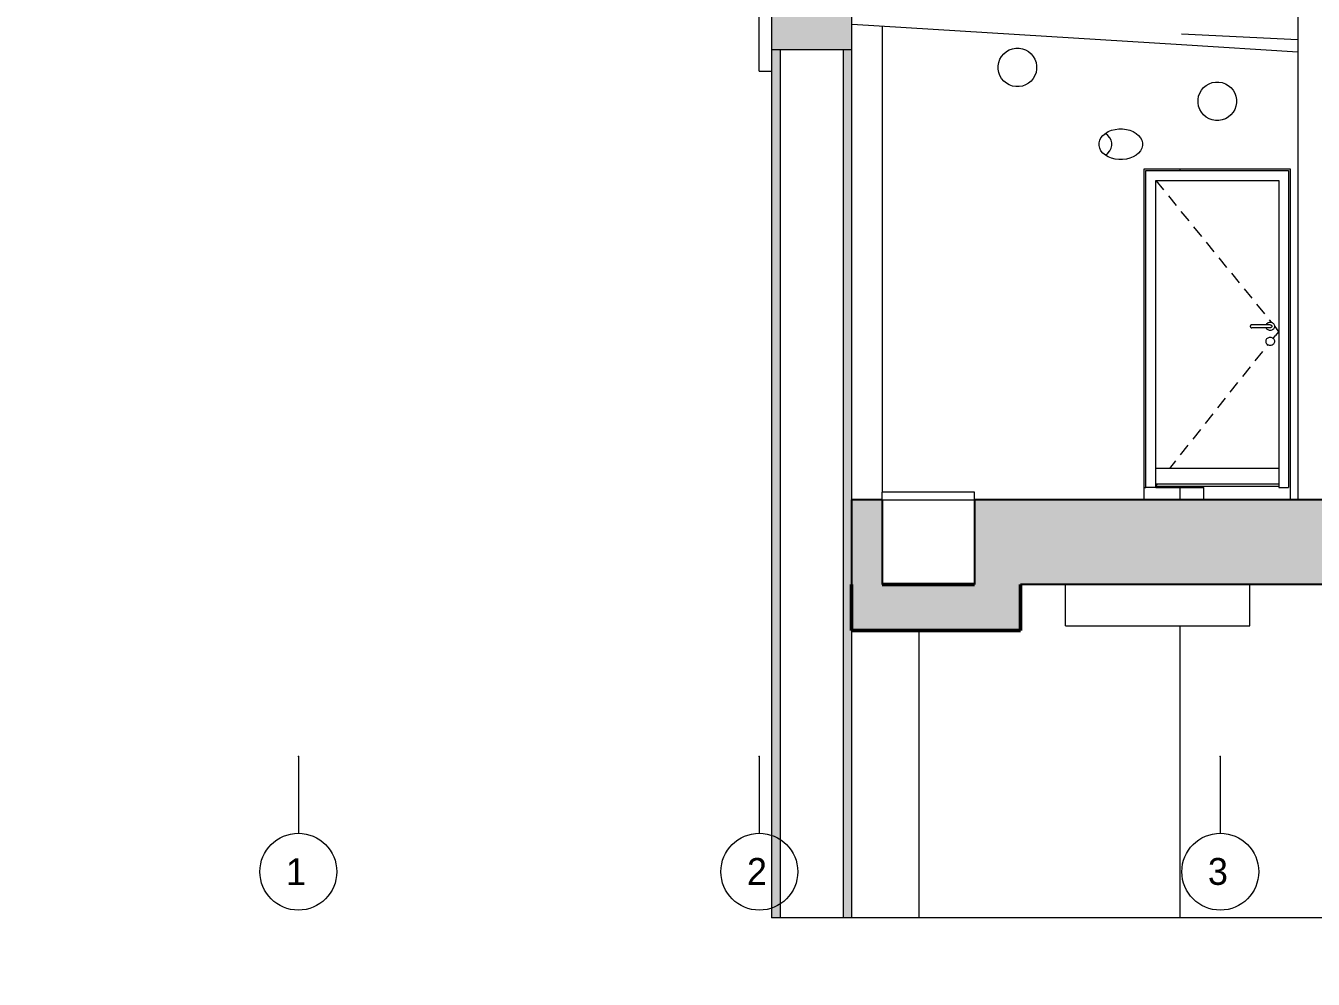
# Model space of a CAD drawing. Header units: metres. Extents: x -4.8 to 35.9, y -7 to 21.5.
# Drawn here: x -4.77 to 3.61, y -6.95 to -0.74 of the extents above; entities that cross this region are included whole.
import ezdxf

# ---------------------------------------------------------------- set-up
doc = ezdxf.new("R2010")
doc.units = ezdxf.units.M
doc.header["$MEASUREMENT"] = 0
doc.set_wipeout_variables(frame=1)
doc.linetypes.add('Raster', pattern=[0.004, 0.002, -0.001, 0, -0.001])
doc.linetypes.add('Wipeout_Contour', pattern=[1, 0, -1])
for name, color, linetype in [('E_Schnitt E RB_1_0', 7, 'Continuous'), ('E_Schnitt E RB_1_000 Achsraster', 7, 'Continuous'), ('E_Schnitt E RB_1_111 Wand Aussen - Bohrpfahlwand 80', 7, 'Continuous'), ('E_Schnitt E RB_1_120 Wand Innen tragend', 7, 'Continuous'), ('E_Schnitt E RB_1_211 Decke - Bohrpfahl Rost', 7, 'Continuous'), ('E_Schnitt E RB_1_260 Fundament', 7, 'Continuous'), ('E_Schnitt E RB_1_270 Deckendurchbruchsymbol', 7, 'Continuous'), ('E_Schnitt E RB_1_420 Rampe', 7, 'Continuous')]:
    doc.layers.add(name, color=color, linetype=linetype)
doc.styles.add('ERSTELLTER_STIL_1', font='')
doc.styles.get('ERSTELLTER_STIL_1').set_extended_font_data('Eurostile')

msp = doc.modelspace()

# ---------------------------------------------------------------- wipeouts: each hides what was drawn before it
at = {"color": 254, "linetype": 'Wipeout_Contour', "lineweight": 0, "ltscale": 109.05175}
msp.add_wipeout([(-4.7741, -6.95), (35.8884, -6.95), (35.8884, 21.5), (-4.7741, 21.5)], dxfattribs=at).dxf.layer = 'E_Schnitt E RB_1_0'

# ---------------------------------------------------------------- next in the draw order: hatches: boundary and pattern name
at = {"layer": 'E_Schnitt E RB_1_111 Wand Aussen - Bohrpfahlwand 80', "linetype": 'Continuous', "lineweight": 0, "true_color": 0x000000}
for points in [[(0.1348, -0.9), (0.08, -0.9), (0.08, -6.55), (0.1348, -6.55)], [(0.5452, -0.9), (0.5452, -6.55), (0.6, -6.55), (0.6, -0.9)]]:
    msp.add_hatch(color=18, dxfattribs=at).paths.add_polyline_path(points)
at = {"layer": 'E_Schnitt E RB_1_211 Decke - Bohrpfahl Rost', "linetype": 'Continuous', "lineweight": 0, "true_color": 0x000000}
msp.add_hatch(color=18, dxfattribs=at).paths.add_polyline_path([(0.6, -0.31), (0.08, -0.31), (0.08, -0.9), (0.6, -0.9)])
at = {"layer": 'E_Schnitt E RB_1_260 Fundament', "linetype": 'Continuous', "lineweight": 0, "true_color": 0x000000}
for points in [[(0.6, -3.83), (0.6, -4.38), (0.8, -4.38), (0.8, -3.83)], [(1.4, -3.83), (1.4, -4.38), (8.705, -4.38), (8.705, -3.83)], [(0.6, -4.68), (1.7, -4.68), (1.7, -4.38), (0.6, -4.38)]]:
    msp.add_hatch(color=18, dxfattribs=at).paths.add_polyline_path(points)

# ---------------------------------------------------------------- next in the draw order: linework, layer by layer
at = {"layer": 'E_Schnitt E RB_1_000 Achsraster', "color": 5, "linetype": 'Raster', "lineweight": 0, "ltscale": 1000}
for p, q in [((-3, -5.5), (-3, -6)), ((0, -5.5), (0, -6)), ((3, -5.5), (3, -6))]:
    msp.add_line(p, q, dxfattribs=at)
at = {"layer": 'E_Schnitt E RB_1_000 Achsraster', "color": 5, "linetype": 'Continuous', "lineweight": 0, "ltscale": 1000}
for centre in [(-3, -6.25), (0, -6.25), (3, -6.25)]:
    msp.add_circle(centre, 0.25, dxfattribs=at)
at = {"layer": 'E_Schnitt E RB_1_000 Achsraster', "color": 5, "linetype": 'Raster', "lineweight": 0, "ltscale": 1000}
for p in [(-3, -5.5), (-3, -5.5), (0, -5.5), (0, -5.5), (3, -5.5), (3, -5.5)]:
    msp.add_point(p, dxfattribs=at)
at = {"layer": 'E_Schnitt E RB_1_111 Wand Aussen - Bohrpfahlwand 80', "color": 7, "linetype": 'Continuous', "lineweight": 13, "ltscale": 1000}
for p, q in [((0.08, -0.9), (0.08, -6.55)), ((0.1348, -0.9), (0.1348, -6.55)), ((0.5452, -0.9), (0.5452, -6.55)), ((0.1348, -6.55), (0.08, -6.55)), ((0.6, -6.55), (0.5452, -6.55))]:
    msp.add_line(p, q, dxfattribs=at)
at = {"layer": 'E_Schnitt E RB_1_111 Wand Aussen - Bohrpfahlwand 80', "color": 7, "linetype": 'Continuous', "lineweight": 18, "ltscale": 1000}
for p, q in [((0.6, -0.9), (0.6, -3.83)), ((2.7398, -1.685), (2.7398, -1.675)), ((2.7398, -3.83), (2.7398, -3.74)), ((0.6, -4.68), (0.6, -6.55)), ((1.0398, -6.55), (1.0398, -4.68)), ((2.7398, -6.55), (2.7398, -4.65)), ((0.1408, -6.55), (0.1348, -6.55)), ((0.1729, -6.55), (0.1408, -6.55)), ((0.21, -6.55), (0.1729, -6.55)), ((0.2511, -6.55), (0.21, -6.55)), ((0.2948, -6.55), (0.2511, -6.55)), ((0.34, -6.55), (0.2948, -6.55)), ((0.3851, -6.55), (0.34, -6.55)), ((0.4289, -6.55), (0.3851, -6.55)), ((0.47, -6.55), (0.4289, -6.55)), ((0.5071, -6.55), (0.47, -6.55)), ((0.5392, -6.55), (0.5071, -6.55)), ((0.5452, -6.55), (0.5392, -6.55)), ((1.0398, -6.55), (0.6, -6.55)), ((2.7398, -6.55), (1.0398, -6.55)), ((4.0398, -6.55), (2.7398, -6.55))]:
    msp.add_line(p, q, dxfattribs=at)
at = {"layer": 'E_Schnitt E RB_1_120 Wand Innen tragend', "color": 7, "linetype": 'Continuous', "lineweight": 18, "ltscale": 1000}
for p, q in [((3.505, -0.51), (3.505, -3.83)), ((0.8, -0.7473), (0.8, -3.78)), ((2.505, -3.83), (2.505, -3.75)), ((3.455, -3.75), (3.455, -3.83))]:
    msp.add_line(p, q, dxfattribs=at)
at = {"layer": 'E_Schnitt E RB_1_120 Wand Innen tragend', "color": 16, "linetype": 'Continuous', "lineweight": 13, "ltscale": 1000, "true_color": 0x7e0000}
for p, q in [((1.5912, -0.9263), (1.608, -0.9122)), ((1.608, -0.9122), (1.6269, -0.9013)), ((1.6269, -0.9013), (1.6475, -0.8938)), ((1.6475, -0.8938), (1.669, -0.89)), ((1.669, -0.89), (1.6799, -0.89)), ((1.6799, -0.89), (1.6909, -0.89)), ((1.6909, -0.89), (1.7124, -0.8938)), ((1.7124, -0.8938), (1.733, -0.9013)), ((1.733, -0.9013), (1.7519, -0.9122)), ((1.7519, -0.9122), (1.7687, -0.9263)), ((1.5549, -1.0041), (1.5587, -0.9825)), ((1.5549, -1.015), (1.5549, -1.0041)), ((1.5587, -0.9825), (1.5662, -0.962)), ((1.5662, -0.962), (1.5772, -0.943)), ((1.5772, -0.943), (1.5912, -0.9263)), ((1.7687, -0.9263), (1.7827, -0.943)), ((1.7827, -0.943), (1.7937, -0.962)), ((1.7937, -0.962), (1.8011, -0.9825)), ((1.8011, -0.9825), (1.8049, -1.0041)), ((1.8049, -1.0041), (1.8049, -1.015)), ((1.5549, -1.0259), (1.5549, -1.015)), ((1.5587, -1.0475), (1.5549, -1.0259)), ((1.5662, -1.068), (1.5587, -1.0475)), ((1.5772, -1.087), (1.5662, -1.068)), ((1.5912, -1.1037), (1.5772, -1.087)), ((1.7827, -1.087), (1.7687, -1.1037)), ((1.7937, -1.068), (1.7827, -1.087)), ((1.8011, -1.0475), (1.7937, -1.068)), ((1.8049, -1.0259), (1.8011, -1.0475)), ((1.8049, -1.015), (1.8049, -1.0259)), ((1.608, -1.1178), (1.5912, -1.1037)), ((1.6269, -1.1287), (1.608, -1.1178)), ((1.6475, -1.1362), (1.6269, -1.1287)), ((1.669, -1.14), (1.6475, -1.1362)), ((1.6799, -1.14), (1.669, -1.14)), ((1.6909, -1.14), (1.6799, -1.14)), ((1.7124, -1.1362), (1.6909, -1.14)), ((1.733, -1.1287), (1.7124, -1.1362)), ((1.7519, -1.1178), (1.733, -1.1287)), ((1.7687, -1.1037), (1.7519, -1.1178)), ((2.8663, -1.182), (2.8772, -1.163)), ((2.8772, -1.163), (2.8913, -1.1463)), ((2.8913, -1.1463), (2.908, -1.1322)), ((2.908, -1.1322), (2.927, -1.1213)), ((2.927, -1.1213), (2.9475, -1.1138)), ((2.9475, -1.1138), (2.9691, -1.11)), ((2.9691, -1.11), (2.98, -1.11)), ((2.98, -1.11), (2.9909, -1.11)), ((2.9909, -1.11), (3.0125, -1.1138)), ((3.0125, -1.1138), (3.033, -1.1213)), ((3.033, -1.1213), (3.052, -1.1322)), ((3.052, -1.1322), (3.0687, -1.1463)), ((3.0687, -1.1463), (3.0828, -1.163)), ((3.0828, -1.163), (3.0937, -1.182)), ((2.855, -1.2241), (2.8588, -1.2025)), ((2.855, -1.235), (2.855, -1.2241)), ((2.855, -1.2459), (2.855, -1.235)), ((2.8588, -1.2675), (2.855, -1.2459)), ((2.8588, -1.2025), (2.8663, -1.182)), ((3.0937, -1.182), (3.1012, -1.2025)), ((3.1012, -1.2025), (3.105, -1.2241)), ((3.105, -1.2459), (3.1012, -1.2675)), ((3.105, -1.2241), (3.105, -1.235)), ((3.105, -1.235), (3.105, -1.2459)), ((2.8663, -1.288), (2.8588, -1.2675)), ((2.8772, -1.307), (2.8663, -1.288)), ((2.8913, -1.3237), (2.8772, -1.307)), ((2.908, -1.3378), (2.8913, -1.3237)), ((2.927, -1.3487), (2.908, -1.3378)), ((3.052, -1.3378), (3.033, -1.3487)), ((3.0687, -1.3237), (3.052, -1.3378)), ((3.0828, -1.307), (3.0687, -1.3237)), ((3.0937, -1.288), (3.0828, -1.307)), ((3.1012, -1.2675), (3.0937, -1.288)), ((2.2708, -1.4328), (2.2923, -1.424)), ((2.2923, -1.424), (2.3155, -1.418)), ((2.3155, -1.418), (2.3399, -1.415)), ((2.3399, -1.415), (2.3523, -1.415)), ((2.3523, -1.415), (2.3646, -1.415)), ((2.3646, -1.415), (2.389, -1.418)), ((2.389, -1.418), (2.4123, -1.424)), ((2.4123, -1.424), (2.4337, -1.4328)), ((2.9475, -1.3562), (2.927, -1.3487)), ((2.9691, -1.36), (2.9475, -1.3562)), ((2.98, -1.36), (2.9691, -1.36)), ((2.9909, -1.36), (2.98, -1.36)), ((3.0125, -1.3562), (2.9909, -1.36)), ((3.033, -1.3487), (3.0125, -1.3562)), ((2.2109, -1.5063), (2.2151, -1.489)), ((2.2109, -1.515), (2.2109, -1.5063)), ((2.2151, -1.489), (2.2236, -1.4726)), ((2.2236, -1.4726), (2.236, -1.4574)), ((2.236, -1.4574), (2.2519, -1.444)), ((2.2519, -1.444), (2.2708, -1.4328)), ((2.2527, -1.444), (2.2523, -1.4438)), ((2.2686, -1.4574), (2.2527, -1.444)), ((2.2809, -1.4726), (2.2686, -1.4574)), ((2.2894, -1.489), (2.2809, -1.4726)), ((2.2937, -1.5063), (2.2894, -1.489)), ((2.2937, -1.515), (2.2937, -1.5063)), ((2.4337, -1.4328), (2.4527, -1.444)), ((2.4527, -1.444), (2.4686, -1.4574)), ((2.4686, -1.4574), (2.4809, -1.4726)), ((2.4809, -1.4726), (2.4894, -1.489)), ((2.4894, -1.489), (2.4937, -1.5063)), ((2.4937, -1.5063), (2.4937, -1.515)), ((2.2109, -1.5237), (2.2109, -1.515)), ((2.2151, -1.541), (2.2109, -1.5237)), ((2.2236, -1.5574), (2.2151, -1.541)), ((2.236, -1.5726), (2.2236, -1.5574)), ((2.2519, -1.586), (2.236, -1.5726)), ((2.2708, -1.5972), (2.2519, -1.586)), ((2.2523, -1.5862), (2.2527, -1.586)), ((2.2527, -1.586), (2.2686, -1.5726)), ((2.2686, -1.5726), (2.2809, -1.5574)), ((2.2809, -1.5574), (2.2894, -1.541)), ((2.2894, -1.541), (2.2937, -1.5237)), ((2.2937, -1.5237), (2.2937, -1.515)), ((2.4527, -1.586), (2.4337, -1.5972)), ((2.4686, -1.5726), (2.4527, -1.586)), ((2.4809, -1.5574), (2.4686, -1.5726)), ((2.4894, -1.541), (2.4809, -1.5574)), ((2.4937, -1.5237), (2.4894, -1.541)), ((2.4937, -1.515), (2.4937, -1.5237)), ((2.2923, -1.606), (2.2708, -1.5972)), ((2.3155, -1.612), (2.2923, -1.606)), ((2.3399, -1.615), (2.3155, -1.612)), ((2.3523, -1.615), (2.3399, -1.615)), ((2.3646, -1.615), (2.3523, -1.615)), ((2.389, -1.612), (2.3646, -1.615)), ((2.4123, -1.606), (2.389, -1.612)), ((2.4337, -1.5972), (2.4123, -1.606))]:
    msp.add_line(p, q, dxfattribs=at)
at = {"layer": 'E_Schnitt E RB_1_120 Wand Innen tragend', "color": 7, "linetype": 'Continuous', "lineweight": 13, "ltscale": 1000}
for p, q in [((2.505, -3.75), (2.505, -1.675)), ((2.505, -1.675), (3.455, -1.675)), ((3.455, -1.675), (3.455, -3.75)), ((2.515, -3.75), (2.515, -1.685)), ((2.515, -1.685), (3.445, -1.685)), ((2.58, -1.75), (2.6305, -1.812)), ((2.58, -3.75), (2.58, -1.75)), ((2.58, -1.75), (3.38, -1.75)), ((3.38, -1.75), (3.38, -3.75)), ((3.445, -1.685), (3.445, -3.75)), ((2.6621, -1.8508), (2.7126, -1.9129)), ((2.7441, -1.9517), (2.7946, -2.0137)), ((2.8262, -2.0525), (2.8767, -2.1145)), ((2.9082, -2.1533), (2.9587, -2.2154)), ((2.9903, -2.2541), (3.0408, -2.3162)), ((3.0723, -2.355), (3.1228, -2.417)), ((3.1544, -2.4558), (3.2049, -2.5179)), ((3.2365, -2.5566), (3.287, -2.6187)), ((3.3039, -2.6823), (3.3073, -2.6789)), ((3.3073, -2.6789), (3.3112, -2.6762)), ((3.3112, -2.6762), (3.3156, -2.6742)), ((3.3156, -2.6742), (3.3202, -2.6729)), ((3.3185, -2.6575), (3.3315, -2.6734)), ((3.3202, -2.6729), (3.325, -2.6725)), ((3.325, -2.6725), (3.3298, -2.6729)), ((3.3298, -2.6729), (3.3344, -2.6742)), ((3.3344, -2.6742), (3.3387, -2.6762)), ((3.3387, -2.6762), (3.3427, -2.6789)), ((3.3427, -2.6789), (3.3461, -2.6823)), ((3.1952, -2.6983), (3.195, -2.7)), ((3.195, -2.7), (3.1952, -2.7017)), ((3.1956, -2.6966), (3.1952, -2.6983)), ((3.1952, -2.7017), (3.1956, -2.7034)), ((3.1963, -2.695), (3.1956, -2.6966)), ((3.1956, -2.7034), (3.1963, -2.705)), ((3.1973, -2.6936), (3.1963, -2.695)), ((3.1963, -2.705), (3.1973, -2.7064)), ((3.1986, -2.6923), (3.1973, -2.6936)), ((3.1973, -2.7064), (3.1986, -2.7077)), ((3.2, -2.6913), (3.1986, -2.6923)), ((3.1986, -2.7077), (3.2, -2.7087)), ((3.2016, -2.6906), (3.2, -2.6913)), ((3.2, -2.7087), (3.2016, -2.7094)), ((3.2033, -2.6902), (3.2016, -2.6906)), ((3.2016, -2.7094), (3.2033, -2.7098)), ((3.205, -2.69), (3.2033, -2.6902)), ((3.2033, -2.7098), (3.205, -2.71)), ((3.2059, -2.69), (3.205, -2.69)), ((3.2059, -2.71), (3.205, -2.71)), ((3.2083, -2.69), (3.2059, -2.69)), ((3.2083, -2.71), (3.2059, -2.71)), ((3.2123, -2.69), (3.2083, -2.69)), ((3.2123, -2.71), (3.2083, -2.71)), ((3.2175, -2.69), (3.2123, -2.69)), ((3.2175, -2.71), (3.2123, -2.71)), ((3.2235, -2.69), (3.2175, -2.69)), ((3.2235, -2.71), (3.2175, -2.71)), ((3.23, -2.69), (3.2235, -2.69)), ((3.23, -2.71), (3.2235, -2.71)), ((3.3, -2.69), (3.23, -2.69)), ((3.3, -2.71), (3.23, -2.71)), ((3.2994, -2.69), (3.3012, -2.6863)), ((3.3012, -2.7137), (3.2994, -2.71)), ((3.3065, -2.69), (3.3, -2.69)), ((3.3065, -2.71), (3.3, -2.71)), ((3.3012, -2.6863), (3.3039, -2.6823)), ((3.3039, -2.7177), (3.3012, -2.7137)), ((3.3073, -2.7211), (3.3039, -2.7177)), ((3.3125, -2.69), (3.3065, -2.69)), ((3.3125, -2.71), (3.3065, -2.71)), ((3.3112, -2.7238), (3.3073, -2.7211)), ((3.3156, -2.7258), (3.3112, -2.7238)), ((3.3177, -2.69), (3.3125, -2.69)), ((3.3177, -2.71), (3.3125, -2.71)), ((3.3202, -2.7271), (3.3156, -2.7258)), ((3.3217, -2.69), (3.3177, -2.69)), ((3.3217, -2.71), (3.3177, -2.71)), ((3.325, -2.7275), (3.3202, -2.7271)), ((3.3241, -2.69), (3.3217, -2.69)), ((3.3241, -2.71), (3.3217, -2.71)), ((3.325, -2.69), (3.3241, -2.69)), ((3.325, -2.71), (3.3241, -2.71)), ((3.325, -2.69), (3.3267, -2.6902)), ((3.3267, -2.7098), (3.325, -2.71)), ((3.3298, -2.7271), (3.325, -2.7275)), ((3.3267, -2.6902), (3.3284, -2.6906)), ((3.3284, -2.7094), (3.3267, -2.7098)), ((3.3284, -2.6906), (3.33, -2.6913)), ((3.33, -2.7087), (3.3284, -2.7094)), ((3.3344, -2.7258), (3.3298, -2.7271)), ((3.33, -2.6913), (3.3314, -2.6923)), ((3.3314, -2.7077), (3.33, -2.7087)), ((3.3314, -2.6923), (3.3327, -2.6936)), ((3.3327, -2.7064), (3.3314, -2.7077)), ((3.3327, -2.6936), (3.3337, -2.695)), ((3.3337, -2.705), (3.3327, -2.7064)), ((3.3337, -2.695), (3.3344, -2.6966)), ((3.3344, -2.7034), (3.3337, -2.705)), ((3.3344, -2.6966), (3.3348, -2.6983)), ((3.3348, -2.7017), (3.3344, -2.7034)), ((3.3387, -2.7238), (3.3344, -2.7258)), ((3.3348, -2.6983), (3.335, -2.7)), ((3.335, -2.7), (3.3348, -2.7017)), ((3.3427, -2.7211), (3.3387, -2.7238)), ((3.3461, -2.7177), (3.3427, -2.7211)), ((3.344, -2.7783), (3.3575, -2.7613)), ((3.3461, -2.6823), (3.3488, -2.6863)), ((3.3488, -2.7137), (3.3461, -2.7177)), ((3.3488, -2.6863), (3.3508, -2.6906)), ((3.3508, -2.7094), (3.3488, -2.7137)), ((3.3508, -2.6906), (3.3521, -2.6952)), ((3.3521, -2.7048), (3.3508, -2.7094)), ((3.3521, -2.6952), (3.3525, -2.7)), ((3.3525, -2.7), (3.3521, -2.7048)), ((3.3524, -2.6991), (3.369, -2.7195)), ((3.38, -2.733), (3.3575, -2.7613)), ((3.38, -2.733), (3.369, -2.7195)), ((3.2975, -2.798), (3.2979, -2.7932)), ((3.2979, -2.8028), (3.2975, -2.798)), ((3.2979, -2.7932), (3.2992, -2.7886)), ((3.2992, -2.8074), (3.2979, -2.8028)), ((3.2992, -2.7886), (3.3012, -2.7843)), ((3.3012, -2.8117), (3.2992, -2.8074)), ((3.3012, -2.7843), (3.3039, -2.7803)), ((3.3039, -2.8157), (3.3012, -2.8117)), ((3.3039, -2.7803), (3.3073, -2.7769)), ((3.3073, -2.8191), (3.3039, -2.8157)), ((3.3073, -2.7769), (3.3112, -2.7742)), ((3.3112, -2.8218), (3.3073, -2.8191)), ((3.3078, -2.8239), (3.3101, -2.821)), ((3.3112, -2.7742), (3.3156, -2.7722)), ((3.3156, -2.8238), (3.3112, -2.8218)), ((3.3156, -2.7722), (3.3202, -2.7709)), ((3.3202, -2.8251), (3.3156, -2.8238)), ((3.3202, -2.7709), (3.325, -2.7705)), ((3.325, -2.8255), (3.3202, -2.8251)), ((3.325, -2.7705), (3.3298, -2.7709)), ((3.3298, -2.8251), (3.325, -2.8255)), ((3.3298, -2.7709), (3.3344, -2.7722)), ((3.3344, -2.8238), (3.3298, -2.8251)), ((3.3344, -2.7722), (3.3387, -2.7742)), ((3.3387, -2.8218), (3.3344, -2.8238)), ((3.3387, -2.7742), (3.3427, -2.7769)), ((3.3427, -2.8191), (3.3387, -2.8218)), ((3.3427, -2.7769), (3.3461, -2.7803)), ((3.3461, -2.8157), (3.3427, -2.8191)), ((3.3461, -2.7803), (3.3488, -2.7843)), ((3.3488, -2.8117), (3.3461, -2.8157)), ((3.3488, -2.7843), (3.3508, -2.7886)), ((3.3508, -2.8074), (3.3488, -2.8117)), ((3.3508, -2.7886), (3.3521, -2.7932)), ((3.3521, -2.8028), (3.3508, -2.8074)), ((3.3521, -2.7932), (3.3525, -2.798)), ((3.3525, -2.798), (3.3521, -2.8028)), ((3.2269, -2.9257), (3.2767, -2.8631)), ((3.1461, -3.0275), (3.1958, -2.9648)), ((3.0652, -3.1293), (3.115, -3.0666)), ((2.9843, -3.2311), (3.0341, -3.1684)), ((2.9035, -3.3328), (2.9532, -3.2702)), ((2.8226, -3.4346), (2.8724, -3.372)), ((2.7417, -3.5364), (2.7915, -3.4738)), ((2.6706, -3.626), (2.7106, -3.5756)), ((3.38, -3.626), (2.58, -3.626)), ((2.58, -3.75), (2.515, -3.75)), ((2.58, -3.74), (2.5911, -3.726)), ((2.58, -3.726), (3.38, -3.726)), ((2.58, -3.74), (3.38, -3.74)), ((3.38, -3.75), (3.445, -3.75))]:
    msp.add_line(p, q, dxfattribs=at)
at = {"layer": 'E_Schnitt E RB_1_211 Decke - Bohrpfahl Rost', "color": 7, "linetype": 'Continuous', "lineweight": 18, "ltscale": 1000}
for p, q in [((0.08, -0.31), (0.08, -0.9)), ((0.6, -0.31), (0.6, -0.9)), ((0.1348, -0.9), (0.08, -0.9)), ((0.5452, -0.9), (0.1348, -0.9)), ((0.6, -0.9), (0.5452, -0.9))]:
    msp.add_line(p, q, dxfattribs=at)
at = {"layer": 'E_Schnitt E RB_1_260 Fundament', "color": 7, "linetype": 'Continuous', "lineweight": 25, "ltscale": 1000}
for p, q in [((0.6, -3.83), (0.6, -4.38)), ((0.8, -3.83), (0.6, -3.83)), ((0.8, -3.83), (0.8, -4.38)), ((1.4, -3.83), (1.4, -4.38)), ((8.505, -3.83), (1.4, -3.83)), ((8.305, -4.38), (1.7, -4.38))]:
    msp.add_line(p, q, dxfattribs=at)
at = {"layer": 'E_Schnitt E RB_1_260 Fundament', "color": 7, "linetype": 'Continuous', "lineweight": 13, "ltscale": 1000}
for p, q in [((0.8, -3.83), (1.4, -3.83)), ((1.993, -4.65), (1.993, -4.38)), ((3.193, -4.65), (3.193, -4.38)), ((1.993, -4.65), (3.193, -4.65))]:
    msp.add_line(p, q, dxfattribs=at)
at = {"layer": 'E_Schnitt E RB_1_260 Fundament', "color": 7, "linetype": 'Continuous', "lineweight": 50, "ltscale": 1000}
for p, q in [((0.6, -4.38), (0.6, -4.68)), ((1.4, -4.38), (0.8, -4.38)), ((1.7, -4.38), (1.7, -4.68)), ((1.7, -4.68), (0.6, -4.68))]:
    msp.add_line(p, q, dxfattribs=at)
at = {"layer": 'E_Schnitt E RB_1_270 Deckendurchbruchsymbol', "color": 7, "linetype": 'Continuous', "lineweight": 13, "ltscale": 1000}
for p, q in [((0, -1.04), (0, -0.378)), ((0, -1.04), (0.08, -1.04)), ((2.505, -3.75), (2.515, -3.75)), ((2.58, -3.75), (2.893, -3.75)), ((2.893, -3.83), (2.893, -3.75)), ((1.4, -3.78), (0.8, -3.78)), ((0.8, -3.83), (0.8, -3.78)), ((1.4, -3.83), (1.4, -3.78))]:
    msp.add_line(p, q, dxfattribs=at)
at = {"layer": 'E_Schnitt E RB_1_420 Rampe', "color": 7, "linetype": 'Continuous', "lineweight": 18, "ltscale": 1000}
for p, q in [((2.748, -0.8689), (0.6035, -0.735)), ((3.505, -0.8357), (2.748, -0.7978)), ((3.505, -0.9162), (2.748, -0.8689))]:
    msp.add_line(p, q, dxfattribs=at)

# ---------------------------------------------------------------- next in the draw order: texts
at = {"layer": 'E_Schnitt E RB_1_000 Achsraster', "color": 5, "linetype": 'Continuous', "lineweight": 0, "char_height": 0.175, "attachment_point": 1, "style": 'ERSTELLTER_STIL_1'}
for s, insert in [('\\A1;{\\pql;\\pt0;\\fEurostile|b0|i0|c0|p0;\\W1.000000;1}', (-3.0805, -6.1625)), ('\\A1;{\\pql;\\pt0;\\fEurostile|b0|i0|c0|p0;\\W1.000000;2}', (-0.0805, -6.1607)), ('\\A1;{\\pql;\\pt0;\\fEurostile|b0|i0|c0|p0;\\W1.000000;3}', (2.9195, -6.1607))]:
    msp.add_mtext(s, dxfattribs=dict(at, insert=insert))

doc.saveas('drawing.dxf')
